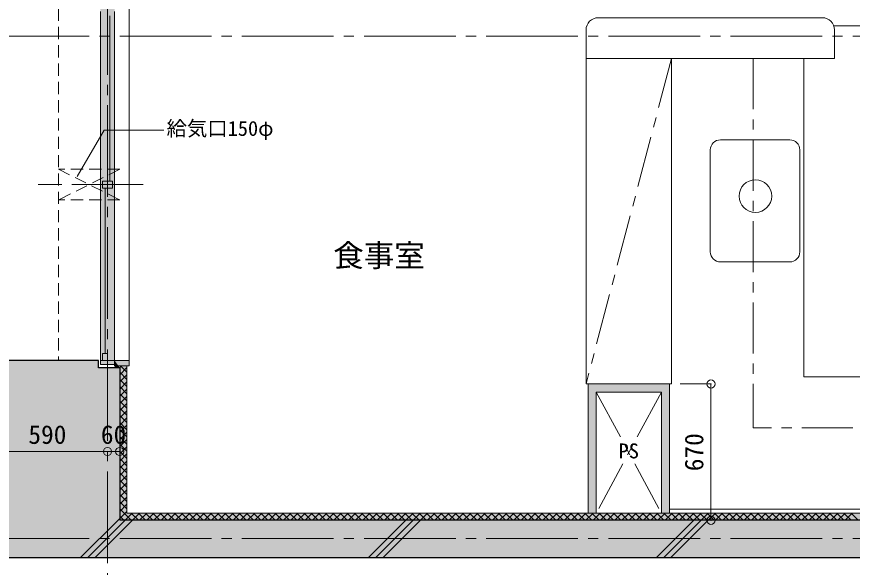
# Model space of a CAD drawing. Units: millimetres at full size, sheet at 1:50. Extents: x -9674 to 9699, y -6794 to 6791.
# Drawn here: x -7123 to -3020, y -2579 to 127 of the extents above; entities that cross this region are included whole.
import ezdxf
from ezdxf.enums import TextEntityAlignment as Align

# ---------------------------------------------------------------- set-up
doc = ezdxf.new("R2010")
doc.units = ezdxf.units.MM
doc.header["$LTSCALE"] = 50
doc.header["$PDMODE"] = 32
doc.header["$PDSIZE"] = 40
for name, pattern in [('CHAIN1', [8, 5, -1, 1, -1]), ('CHAIN2', [12, 9, -1, 1, -1]), ('DASHED1', [1.8, 1.2, -0.6])]:
    doc.linetypes.add(name, pattern=pattern)
for name, color, linetype, lineweight in [('1-0_芯', 7, 'CHAIN2', 9), ('1-1_躯体', 2, 'Continuous', 25), ('1-2_間仕切', 3, 'Continuous', 18), ('1-3_建具', 3, 'Continuous', 18), ('1-5_設備', 7, 'Continuous', 9), ('1-7_その他', 7, 'DASHED1', 9), ('1-8_ハッチ', 4, 'Continuous', 9), ('1-A_文字', 7, 'Continuous', 9), ('1-B_寸法', 7, 'Continuous', 9), ('1-C_梁', 7, 'DASHED1', 9)]:
    doc.layers.add(name, color=color, linetype=linetype, lineweight=lineweight)
for name, color, linetype in [('4-0', 1, 'Continuous'), ('4-1', 2, 'Continuous'), ('4-2', 4, 'Continuous'), ('4-F', 4, 'Continuous')]:
    doc.layers.add(name, color=color, linetype=linetype)
doc.styles.add('ＭＳ ゴシック', font='')
doc.styles.get('ＭＳ ゴシック').set_extended_font_data('MS Gothic')

msp = doc.modelspace()

# ---------------------------------------------------------------- linework, layer by layer
at = {"layer": '1-0_芯'}
for p, q in [((-6677.5, 4491.87), (-6677.5, -3188.13)), ((-8417.5, 31.87), (8192.5, 31.87)), ((-8417.5, -2438.13), (8192.5, -2438.13))]:
    msp.add_line(p, q, dxfattribs=at)
at = {"layer": '1-1_躯体'}
for p, q in [((-6722.5, -1598.13), (-6722.5, -1563.13)), ((-6617.5, -1598.13), (-6722.5, -1598.13)), ((-6617.5, -1598.13), (-6617.5, -2348.13)), ((5832.5, -2348.13), (-6617.5, -2348.13)), ((6332.5, -2533.13), (-7267.5, -2533.13))]:
    msp.add_line(p, q, dxfattribs=at)
msp.add_lwpolyline([(-6722.5, -1563.13), (-7267.5, -1563.13), (-7267.5, -2533.13)], dxfattribs=at)
at = {"layer": '1-2_間仕切'}
for p, q in [((-4317.5, -1678.13), (-3917.5, -1678.13)), ((-4317.5, -2313.13), (-4317.5, -1678.13)), ((-3917.5, -2313.13), (-3917.5, -1678.13)), ((-4277.5, -1718.13), (-3957.5, -1718.13)), ((-4277.5, -2313.13), (-4277.5, -1718.13)), ((-3957.5, -2313.13), (-3957.5, -1718.13))]:
    msp.add_line(p, q, dxfattribs=at)
at = {"layer": '1-3_建具', "color": 7, "lineweight": 9}
for p, q in [((-6570.5, 2866.87), (-6570.5, -1563.13)), ((-6712.5, -1548.13), (-6712.5, 151.87)), ((-6642.5, -1548.13), (-6642.5, 151.87)), ((-6815.98, -698.13), (-6539.02, -698.13)), ((-6712.5, -1583.13), (-6712.5, -1548.13)), ((-6642.5, -1548.13), (-6642.5, -1563.13)), ((-6642.5, -1563.13), (-6712.5, -1563.13)), ((-6712.5, -1583.13), (-6642.5, -1583.13))]:
    msp.add_line(p, q, dxfattribs=at)
at = {"layer": '1-3_建具'}
for p, q in [((-6665.5, 131.87), (-6665.5, -680.63)), ((-6677.5, -715.63), (-6677.5, -680.63)), ((-6653.5, -715.63), (-6653.5, -680.63)), ((-6701.5, -715.63), (-6653.5, -715.63)), ((-6689.5, -1528.13), (-6689.5, -715.63)), ((-6701.5, -1528.13), (-6677.5, -1528.13)), ((-6701.5, -1528.13), (-6701.5, -1563.13)), ((-6677.5, -1528.13), (-6677.5, -1563.13)), ((-6642.5, -1588.13), (-6642.5, -1563.13)), ((-6570.5, -1588.13), (-6642.5, -1588.13))]:
    msp.add_line(p, q, dxfattribs=at)
for points in [[(-6701.5, -715.63), (-6701.5, -680.63), (-6653.5, -680.63)], [(-6570.5, -1588.13), (-6570.5, -1563.13), (-6642.5, -1563.13)]]:
    msp.add_lwpolyline(points, dxfattribs=at)
at = {"layer": '1-5_設備'}
for p, q in [((-3167.5, 121.87), (-4267.5, 121.87)), ((-4327.5, 61.87), (-4327.5, -1678.13)), ((-3110.93, 81.87), (-2277.5, 81.87)), ((-3907.5, -78.13), (-3907.5, -1678.13)), ((-3257.5, -78.13), (-3257.5, -1643.13)), ((-3667.5, -478.13), (-3327.5, -478.13)), ((-3717.5, -528.13), (-3717.5, -1028.13)), ((-3277.5, -1028.13), (-3277.5, -528.13)), ((-3667.5, -1078.13), (-3327.5, -1078.13)), ((-4327.5, -1678.13), (-4317.5, -1678.13)), ((-3917.5, -1678.13), (-3907.5, -1678.13)), ((-2167.5, -1643.13), (-3257.5, -1643.13)), ((-2167.5, -2293.13), (-3917.5, -2293.13))]:
    msp.add_line(p, q, dxfattribs=at)
at = {"layer": '1-5_設備', "linetype": 'CHAIN1'}
for p, q in [((-3907.5, -78.13), (-4327.5, -1678.13)), ((-3507.5, -78.13), (-3507.5, -1893.13)), ((-3017.5, -1893.13), (-3507.5, -1893.13))]:
    msp.add_line(p, q, dxfattribs=at)
at = {"layer": '1-5_設備'}
msp.add_lwpolyline([(-3107.5, 61.87), (-3107.5, -78.13), (-4327.5, -78.13)], dxfattribs=at)
msp.add_circle((-3495.87, -754.76), 80, dxfattribs=at)
for centre, radius, start, end in [((-4267.5, 61.87), 60, 90, 180), ((-3167.5, 61.87), 60, 0, 90), ((-3667.5, -528.13), 50, 90, 180), ((-3327.5, -528.13), 50, 0, 90), ((-3667.5, -1028.13), 50, 180, 270), ((-3327.5, -1028.13), 50, 270, 0)]:
    msp.add_arc(centre, radius, start, end, dxfattribs=at)
at = {"layer": '1-7_その他'}
for p, q in [((-6617.5, -623.13), (-6917.5, -623.13)), ((-6917.5, -623.13), (-6617.5, -773.13)), ((-6617.5, -623.13), (-6917.5, -773.13)), ((-6617.5, -773.13), (-6917.5, -773.13))]:
    msp.add_line(p, q, dxfattribs=at)
at = {"layer": '1-7_その他', "linetype": 'CHAIN1'}
msp.add_line((-6502.5, -698.13), (-7017.5, -698.13), dxfattribs=at)
at = {"layer": '1-7_その他', "color": 4, "linetype": 'CHAIN1'}
for p, q in [((-4277.5, -1718.13), (-3957.5, -2313.13)), ((-3957.5, -1718.13), (-4277.5, -2313.13))]:
    msp.add_line(p, q, dxfattribs=at)
at = {"layer": '1-8_ハッチ'}
for p, q in [((-6617.5, -1597.04), (-6608.59, -1588.13)), ((-6617.5, -1632.4), (-6582.5, -1597.4)), ((-6614.31, -1588.13), (-6582.5, -1619.94)), ((-6582.5, -1588.13), (-6582.5, -2313.13)), ((-6617.5, -1620.29), (-6582.5, -1655.29)), ((-6617.5, -1667.75), (-6582.5, -1632.75)), ((-6617.5, -1655.65), (-6582.5, -1690.65)), ((-6617.5, -1703.11), (-6582.5, -1668.11)), ((-6617.5, -1691), (-6582.5, -1726)), ((-6617.5, -1738.46), (-6582.5, -1703.46)), ((-6617.5, -1726.36), (-6582.5, -1761.36)), ((-6617.5, -1773.82), (-6582.5, -1738.82)), ((-6617.5, -1761.72), (-6582.5, -1796.72)), ((-6617.5, -1809.17), (-6582.5, -1774.17)), ((-6617.5, -1797.07), (-6582.5, -1832.07)), ((-6617.5, -1844.53), (-6582.5, -1809.53)), ((-6617.5, -1832.43), (-6582.5, -1867.43)), ((-6617.5, -1879.88), (-6582.5, -1844.88)), ((-6617.5, -1867.78), (-6582.5, -1902.78)), ((-6617.5, -1915.24), (-6582.5, -1880.24)), ((-6617.5, -1903.14), (-6582.5, -1938.14)), ((-6617.5, -1950.6), (-6582.5, -1915.6)), ((-6617.5, -1938.49), (-6582.5, -1973.49)), ((-6617.5, -1985.95), (-6582.5, -1950.95)), ((-6617.5, -1973.85), (-6582.5, -2008.85)), ((-6617.5, -2021.31), (-6582.5, -1986.31)), ((-6617.5, -2009.2), (-6582.5, -2044.2)), ((-6617.5, -2056.66), (-6582.5, -2021.66)), ((-6617.5, -2044.56), (-6582.5, -2079.56)), ((-6617.5, -2092.02), (-6582.5, -2057.02)), ((-6617.5, -2079.91), (-6582.5, -2114.91)), ((-6617.5, -2127.37), (-6582.5, -2092.37)), ((-6617.5, -2115.27), (-6582.5, -2150.27)), ((-6617.5, -2162.73), (-6582.5, -2127.73)), ((-6617.5, -2150.62), (-6582.5, -2185.62)), ((-6617.5, -2198.08), (-6582.5, -2163.08)), ((-6617.5, -2185.98), (-6582.5, -2220.98)), ((-6617.5, -2233.44), (-6582.5, -2198.44)), ((-6617.5, -2221.33), (-6582.5, -2256.33)), ((-6617.5, -2268.79), (-6582.5, -2233.79)), ((-6617.5, -2256.69), (-6582.5, -2291.69)), ((-6617.5, -2304.15), (-6582.5, -2269.15)), ((-6617.5, -2292.05), (-6561.41, -2348.13)), ((-6617.5, -2339.5), (-6582.5, -2304.5)), ((-6617.5, -2327.4), (-6596.77, -2348.13)), ((-6590.77, -2348.13), (-6555.77, -2313.13)), ((5797.5, -2313.13), (-6582.5, -2313.13)), ((-6561.06, -2313.13), (-6526.06, -2348.13)), ((-6555.42, -2348.13), (-6520.42, -2313.13)), ((-6525.7, -2313.13), (-6490.7, -2348.13)), ((-6520.06, -2348.13), (-6485.06, -2313.13)), ((-6490.35, -2313.13), (-6455.35, -2348.13)), ((-6484.71, -2348.13), (-6449.71, -2313.13)), ((-6454.99, -2313.13), (-6419.99, -2348.13)), ((-6449.35, -2348.13), (-6414.35, -2313.13)), ((-6419.64, -2313.13), (-6384.64, -2348.13)), ((-6413.99, -2348.13), (-6378.99, -2313.13)), ((-6384.28, -2313.13), (-6349.28, -2348.13)), ((-6378.64, -2348.13), (-6343.64, -2313.13)), ((-6348.93, -2313.13), (-6313.93, -2348.13)), ((-6343.28, -2348.13), (-6308.28, -2313.13)), ((-6313.57, -2313.13), (-6278.57, -2348.13)), ((-6307.93, -2348.13), (-6272.93, -2313.13)), ((-6278.22, -2313.13), (-6243.22, -2348.13)), ((-6272.57, -2348.13), (-6237.57, -2313.13)), ((-6242.86, -2313.13), (-6207.86, -2348.13)), ((-6237.22, -2348.13), (-6202.22, -2313.13)), ((-6207.51, -2313.13), (-6172.51, -2348.13)), ((-6201.86, -2348.13), (-6166.86, -2313.13)), ((-6172.15, -2313.13), (-6137.15, -2348.13)), ((-6166.51, -2348.13), (-6131.51, -2313.13)), ((-6136.8, -2313.13), (-6101.8, -2348.13)), ((-6131.15, -2348.13), (-6096.15, -2313.13)), ((-6101.44, -2313.13), (-6066.44, -2348.13)), ((-6095.8, -2348.13), (-6060.8, -2313.13)), ((-6066.08, -2313.13), (-6031.08, -2348.13)), ((-6060.44, -2348.13), (-6025.44, -2313.13)), ((-6030.73, -2313.13), (-5995.73, -2348.13)), ((-6025.09, -2348.13), (-5990.09, -2313.13)), ((-5995.37, -2313.13), (-5960.37, -2348.13)), ((-5989.73, -2348.13), (-5954.73, -2313.13)), ((-5960.02, -2313.13), (-5925.02, -2348.13)), ((-5954.38, -2348.13), (-5919.38, -2313.13)), ((-5924.66, -2313.13), (-5889.66, -2348.13)), ((-5919.02, -2348.13), (-5884.02, -2313.13)), ((-5889.31, -2313.13), (-5854.31, -2348.13)), ((-5883.66, -2348.13), (-5848.66, -2313.13)), ((-5853.95, -2313.13), (-5818.95, -2348.13)), ((-5848.31, -2348.13), (-5813.31, -2313.13)), ((-5818.6, -2313.13), (-5783.6, -2348.13)), ((-5812.95, -2348.13), (-5777.95, -2313.13)), ((-5783.24, -2313.13), (-5748.24, -2348.13)), ((-5777.6, -2348.13), (-5742.6, -2313.13)), ((-5747.89, -2313.13), (-5712.89, -2348.13)), ((-5742.24, -2348.13), (-5707.24, -2313.13)), ((-5712.53, -2313.13), (-5677.53, -2348.13)), ((-5706.89, -2348.13), (-5671.89, -2313.13)), ((-5677.18, -2313.13), (-5642.18, -2348.13)), ((-5671.53, -2348.13), (-5636.53, -2313.13)), ((-5641.82, -2313.13), (-5606.82, -2348.13)), ((-5636.18, -2348.13), (-5601.18, -2313.13)), ((-5606.47, -2313.13), (-5571.47, -2348.13)), ((-5600.82, -2348.13), (-5565.82, -2313.13)), ((-5571.11, -2313.13), (-5536.11, -2348.13)), ((-5565.47, -2348.13), (-5530.47, -2313.13)), ((-5535.75, -2313.13), (-5500.75, -2348.13)), ((-5530.11, -2348.13), (-5495.11, -2313.13)), ((-5500.4, -2313.13), (-5465.4, -2348.13)), ((-5494.76, -2348.13), (-5459.76, -2313.13)), ((-5465.04, -2313.13), (-5430.04, -2348.13)), ((-5459.4, -2348.13), (-5424.4, -2313.13)), ((-5429.69, -2313.13), (-5394.69, -2348.13)), ((-5424.05, -2348.13), (-5389.05, -2313.13)), ((-5394.33, -2313.13), (-5359.33, -2348.13)), ((-5388.69, -2348.13), (-5353.69, -2313.13)), ((-5358.98, -2313.13), (-5323.98, -2348.13)), ((-5353.33, -2348.13), (-5318.33, -2313.13)), ((-5323.62, -2313.13), (-5288.62, -2348.13)), ((-5317.98, -2348.13), (-5282.98, -2313.13)), ((-5288.27, -2313.13), (-5253.27, -2348.13)), ((-5282.62, -2348.13), (-5247.62, -2313.13)), ((-5252.91, -2313.13), (-5217.91, -2348.13)), ((-5247.27, -2348.13), (-5212.27, -2313.13)), ((-5217.56, -2313.13), (-5182.56, -2348.13)), ((-5211.91, -2348.13), (-5176.91, -2313.13)), ((-5182.2, -2313.13), (-5147.2, -2348.13)), ((-5176.56, -2348.13), (-5141.56, -2313.13)), ((-5146.85, -2313.13), (-5111.85, -2348.13)), ((-5141.2, -2348.13), (-5106.2, -2313.13)), ((-5111.49, -2313.13), (-5076.49, -2348.13)), ((-5105.85, -2348.13), (-5070.85, -2313.13)), ((-5076.13, -2313.13), (-5041.13, -2348.13)), ((-5070.49, -2348.13), (-5035.49, -2313.13)), ((-5040.78, -2313.13), (-5005.78, -2348.13)), ((-5035.14, -2348.13), (-5000.14, -2313.13)), ((-5005.42, -2313.13), (-4970.42, -2348.13)), ((-4999.78, -2348.13), (-4964.78, -2313.13)), ((-4970.07, -2313.13), (-4935.07, -2348.13)), ((-4964.43, -2348.13), (-4929.43, -2313.13)), ((-4934.71, -2313.13), (-4899.71, -2348.13)), ((-4929.07, -2348.13), (-4894.07, -2313.13)), ((-4899.36, -2313.13), (-4864.36, -2348.13)), ((-4893.72, -2348.13), (-4858.72, -2313.13)), ((-4864, -2313.13), (-4829, -2348.13)), ((-4858.36, -2348.13), (-4823.36, -2313.13)), ((-4828.65, -2313.13), (-4793.65, -2348.13)), ((-4823, -2348.13), (-4788, -2313.13)), ((-4793.29, -2313.13), (-4758.29, -2348.13)), ((-4787.65, -2348.13), (-4752.65, -2313.13)), ((-4757.94, -2313.13), (-4722.94, -2348.13)), ((-4752.29, -2348.13), (-4717.29, -2313.13)), ((-4722.58, -2313.13), (-4687.58, -2348.13)), ((-4716.94, -2348.13), (-4681.94, -2313.13)), ((-4687.23, -2313.13), (-4652.23, -2348.13)), ((-4681.58, -2348.13), (-4646.58, -2313.13)), ((-4651.87, -2313.13), (-4616.87, -2348.13)), ((-4646.23, -2348.13), (-4611.23, -2313.13)), ((-4616.52, -2313.13), (-4581.52, -2348.13)), ((-4610.87, -2348.13), (-4575.87, -2313.13)), ((-4581.16, -2313.13), (-4546.16, -2348.13)), ((-4575.52, -2348.13), (-4540.52, -2313.13)), ((-4545.8, -2313.13), (-4510.8, -2348.13)), ((-4540.16, -2348.13), (-4505.16, -2313.13)), ((-4510.45, -2313.13), (-4475.45, -2348.13)), ((-4504.81, -2348.13), (-4469.81, -2313.13)), ((-4475.09, -2313.13), (-4440.09, -2348.13)), ((-4469.45, -2348.13), (-4434.45, -2313.13)), ((-4439.74, -2313.13), (-4404.74, -2348.13)), ((-4434.1, -2348.13), (-4399.1, -2313.13)), ((-4404.38, -2313.13), (-4369.38, -2348.13)), ((-4398.74, -2348.13), (-4363.74, -2313.13)), ((-4369.03, -2313.13), (-4334.03, -2348.13)), ((-4363.39, -2348.13), (-4328.39, -2313.13)), ((-4333.67, -2313.13), (-4298.67, -2348.13)), ((-4328.03, -2348.13), (-4293.03, -2313.13)), ((-4298.32, -2313.13), (-4263.32, -2348.13)), ((-4292.67, -2348.13), (-4257.67, -2313.13)), ((-4262.96, -2313.13), (-4227.96, -2348.13)), ((-4257.32, -2348.13), (-4222.32, -2313.13)), ((-4227.61, -2313.13), (-4192.61, -2348.13)), ((-4221.96, -2348.13), (-4186.96, -2313.13)), ((-4192.25, -2313.13), (-4157.25, -2348.13)), ((-4186.61, -2348.13), (-4151.61, -2313.13)), ((-4156.9, -2313.13), (-4121.9, -2348.13)), ((-4151.25, -2348.13), (-4116.25, -2313.13)), ((-4121.54, -2313.13), (-4086.54, -2348.13)), ((-4115.9, -2348.13), (-4080.9, -2313.13)), ((-4086.19, -2313.13), (-4051.19, -2348.13)), ((-4080.54, -2348.13), (-4045.54, -2313.13)), ((-4050.83, -2313.13), (-4015.83, -2348.13)), ((-4045.19, -2348.13), (-4010.19, -2313.13)), ((-4015.47, -2313.13), (-3980.47, -2348.13)), ((-4009.83, -2348.13), (-3974.83, -2313.13)), ((-3980.12, -2313.13), (-3945.12, -2348.13)), ((-3974.48, -2348.13), (-3939.48, -2313.13)), ((-3944.76, -2313.13), (-3909.76, -2348.13)), ((-3939.12, -2348.13), (-3904.12, -2313.13)), ((-3909.41, -2313.13), (-3874.41, -2348.13)), ((-3903.77, -2348.13), (-3868.77, -2313.13)), ((-3874.05, -2313.13), (-3839.05, -2348.13)), ((-3868.41, -2348.13), (-3833.41, -2313.13)), ((-3838.7, -2313.13), (-3803.7, -2348.13)), ((-3833.06, -2348.13), (-3798.06, -2313.13)), ((-3803.34, -2313.13), (-3768.34, -2348.13)), ((-3797.7, -2348.13), (-3762.7, -2313.13)), ((-3767.99, -2313.13), (-3732.99, -2348.13)), ((-3762.34, -2348.13), (-3727.34, -2313.13)), ((-3732.63, -2313.13), (-3697.63, -2348.13)), ((-3726.99, -2348.13), (-3691.99, -2313.13)), ((-3697.28, -2313.13), (-3662.28, -2348.13)), ((-3691.63, -2348.13), (-3656.63, -2313.13)), ((-3661.92, -2313.13), (-3626.92, -2348.13)), ((-3656.28, -2348.13), (-3621.28, -2313.13)), ((-3626.57, -2313.13), (-3591.57, -2348.13)), ((-3620.92, -2348.13), (-3585.92, -2313.13)), ((-3591.21, -2313.13), (-3556.21, -2348.13)), ((-3585.57, -2348.13), (-3550.57, -2313.13)), ((-3555.86, -2313.13), (-3520.86, -2348.13)), ((-3550.21, -2348.13), (-3515.21, -2313.13)), ((-3520.5, -2313.13), (-3485.5, -2348.13)), ((-3514.86, -2348.13), (-3479.86, -2313.13)), ((-3485.14, -2313.13), (-3450.14, -2348.13)), ((-3479.5, -2348.13), (-3444.5, -2313.13)), ((-3449.79, -2313.13), (-3414.79, -2348.13)), ((-3444.15, -2348.13), (-3409.15, -2313.13)), ((-3414.43, -2313.13), (-3379.43, -2348.13)), ((-3408.79, -2348.13), (-3373.79, -2313.13)), ((-3379.08, -2313.13), (-3344.08, -2348.13)), ((-3373.44, -2348.13), (-3338.44, -2313.13)), ((-3343.72, -2313.13), (-3308.72, -2348.13)), ((-3338.08, -2348.13), (-3303.08, -2313.13)), ((-3308.37, -2313.13), (-3273.37, -2348.13)), ((-3302.73, -2348.13), (-3267.73, -2313.13)), ((-3273.01, -2313.13), (-3238.01, -2348.13)), ((-3267.37, -2348.13), (-3232.37, -2313.13)), ((-3237.66, -2313.13), (-3202.66, -2348.13)), ((-3232.01, -2348.13), (-3197.01, -2313.13)), ((-3202.3, -2313.13), (-3167.3, -2348.13)), ((-3196.66, -2348.13), (-3161.66, -2313.13)), ((-3166.95, -2313.13), (-3131.95, -2348.13)), ((-3161.3, -2348.13), (-3126.3, -2313.13)), ((-3131.59, -2313.13), (-3096.59, -2348.13)), ((-3125.95, -2348.13), (-3090.95, -2313.13)), ((-3096.24, -2313.13), (-3061.24, -2348.13)), ((-3090.59, -2348.13), (-3055.59, -2313.13)), ((-3060.88, -2313.13), (-3025.88, -2348.13)), ((-3055.24, -2348.13), (-3020.24, -2313.13)), ((-3025.53, -2313.13), (-2990.53, -2348.13)), ((-6811.13, -2533.13), (-6617.5, -2339.5)), ((-6775.77, -2533.13), (-6590.77, -2348.13)), ((-6740.42, -2533.13), (-6555.42, -2348.13)), ((-5396.91, -2533.13), (-5211.91, -2348.13)), ((-5361.56, -2533.13), (-5176.56, -2348.13)), ((-5326.2, -2533.13), (-5141.2, -2348.13)), ((-3982.7, -2533.13), (-3797.7, -2348.13)), ((-3947.34, -2533.13), (-3762.34, -2348.13)), ((-3911.99, -2533.13), (-3726.99, -2348.13))]:
    msp.add_line(p, q, dxfattribs=at)
at = {"layer": '1-A_文字'}
msp.add_lwpolyline([(-6825.78, -658.35), (-6694.39, -430.79), (-6401.53, -430.79)], dxfattribs=at)
at = {"layer": '1-B_寸法'}
for p, q in [((-6677.5, -2009.94), (-7267.5, -2009.94)), ((-6617.5, -2009.94), (-6677.5, -2009.94))]:
    msp.add_line(p, q, dxfattribs=at)
msp.add_lwpolyline([(-3865.44, -1678.13), (-3713.89, -1678.13), (-3713.89, -2348.13)], dxfattribs=at)
at = {"layer": '1-B_寸法', "color": 3}
for p in [(-3713.89, -1678.13), (-6677.5, -2009.94), (-6617.5, -2009.94), (-3713.89, -2348.13)]:
    msp.add_point(p, dxfattribs=at)
at = {"layer": '1-C_梁'}
msp.add_line((-6917.5, 2866.87), (-6917.5, -1563.13), dxfattribs=at)
at = {"layer": '4-0'}
for points in [[(-7267.5, -1563.13), (-6917.5, -1563.13), (-7267.5, -2533.13), (-6917.5, -2533.13)], [(-6917.5, -1563.13), (-6722.5, -1563.13), (-6722.5, -1598.13)], [(-6917.5, -2533.13), (-6917.5, -1563.13), (-6722.5, -1598.13)], [(-6917.5, -2533.13), (-6722.5, -1598.13), (-6617.5, -2348.13)], [(-6722.5, -1598.13), (-6617.5, -1598.13), (-6617.5, -2348.13)], [(6332.5, -2533.13), (5832.5, -2348.13), (-6917.5, -2533.13), (-6617.5, -2348.13)]]:
    msp.add_solid(points, dxfattribs=at)
at = {"layer": '4-1'}
msp.add_solid([(-6712.5, 2886.87), (-6642.5, 2886.87), (-6712.5, -1583.13), (-6642.5, -1583.13)], dxfattribs=at)
at = {"layer": '4-2'}
for points in [[(-4317.5, -1678.13), (-4277.5, -1718.13), (-3957.5, -1718.13)], [(-3957.5, -1718.13), (-3917.5, -1678.13), (-4317.5, -1678.13)], [(-4317.5, -1678.13), (-4277.5, -1718.13), (-4317.5, -2313.13), (-4277.5, -2313.13)], [(-3957.5, -2313.13), (-3917.5, -2313.13), (-3957.5, -1718.13), (-3917.5, -1678.13)]]:
    msp.add_solid(points, dxfattribs=at)
at = {"layer": '4-F'}
for points in [[(-6570.5, -1588.13), (-6570.5, -1563.13), (-6642.5, -1563.13)], [(-6642.5, -1563.13), (-6642.36, -1598.24), (-6617.5, -1598.13)], [(-6582.5, -1588.13), (-6570.5, -1588.13), (-6642.5, -1563.13)], [(-6582.5, -1588.13), (-6642.5, -1563.13), (-6617.5, -1598.13)], [(-6617.5, -2348.13), (-6582.5, -2348.13), (-6582.5, -1588.13)], [(-6582.5, -1588.13), (-6617.5, -1598.13), (-6617.5, -2348.13)], [(5797.5, -2313.13), (5832.5, -2348.13), (-6582.5, -2313.13), (-6582.5, -2348.13)]]:
    msp.add_solid(points, dxfattribs=at)

# ---------------------------------------------------------------- texts
at = {"layer": '1-A_文字', "style": 'ＭＳ ゴシック'}
for s, height, p in [('給気口150φ', 73.31, (-6387.42, -480.73)), ('食事室', 110, (-5569.11, -1134.67)), ('PS', 73.31, (-4167.5, -2065.63))]:
    msp.add_text(s, height=height, dxfattribs=at).set_placement(p, align=Align.BOTTOM_LEFT)
at = {"layer": '1-B_寸法', "style": 'ＭＳ ゴシック'}
for s, p in [('590', (-7066.25, -1999.94)), ('60', (-6710, -1999.94))]:
    msp.add_text(s, height=91.64, dxfattribs=at).set_placement(p, align=Align.BOTTOM_LEFT)
msp.add_text('670', height=91.64, rotation=90, dxfattribs=at).set_placement((-3723.89, -2106.88), align=Align.BOTTOM_LEFT)

doc.saveas('drawing.dxf')
